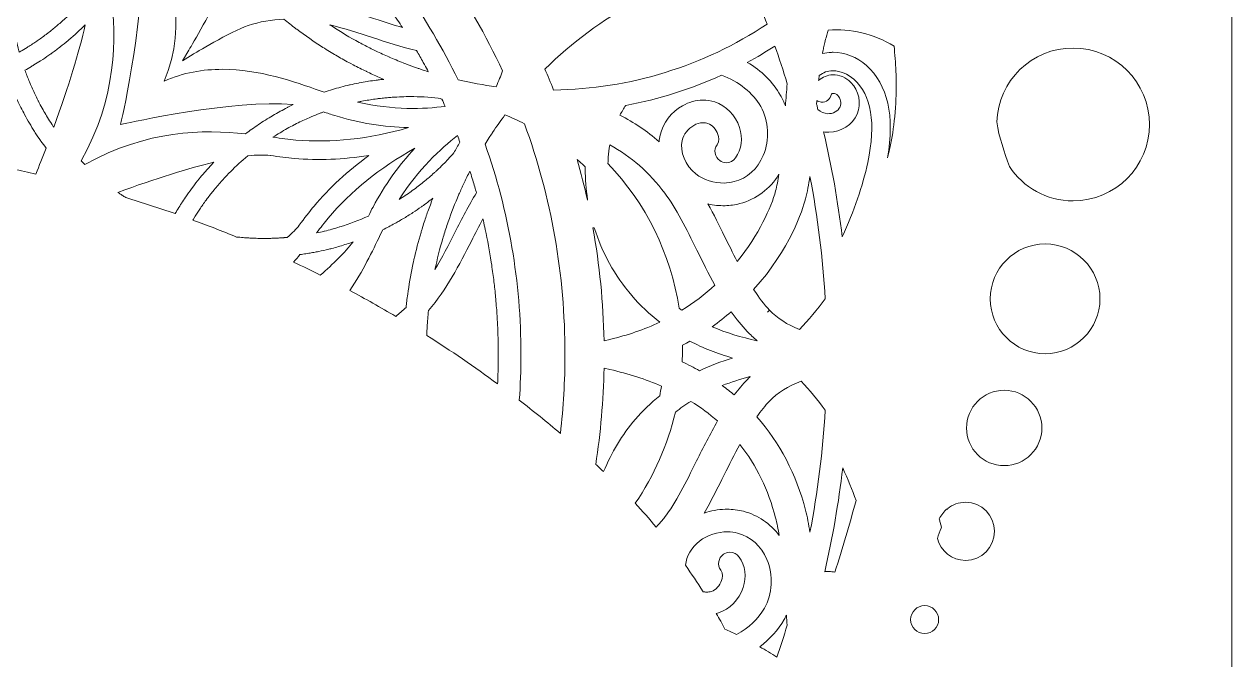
# Model space of a CAD drawing. Header units: millimetres. Extents: x 31 to 886, y -1164 to 562.
# Drawn here: x 688.3 to 886.3, y -953.5 to -849.3 of the extents above; entities that cross this region are included whole.
import ezdxf

# ---------------------------------------------------------------- set-up
doc = ezdxf.new("R2010")
doc.units = ezdxf.units.MM
doc.header["$MEASUREMENT"] = 0
doc.layers.add('Layer 1', color=7, linetype='Continuous')

msp = doc.modelspace()

# ---------------------------------------------------------------- linework, layer by layer
at = {"layer": 'Layer 1', "lineweight": 0}
msp.add_lwpolyline([(501, -602.86), (501, -1164.08), (659.69, -1164.08), (886.3, -1164.08), (886.3, -1010.46), (886.3, -602.86), (501, -602.86)], dxfattribs=at)
for points, knots in [([(759.47, -858.41), (754.46, -848.1), (747.76, -838.71), (739.56, -830.51), (734.4, -825.35), (728.74, -820.77), (722.69, -816.83), (724.77, -815.28), (726.86, -813.82), (728.93, -812.43), (734.56, -816.29), (739.86, -820.68), (744.73, -825.56), (753.91, -834.74), (761.32, -845.3), (766.75, -856.95), (766.45, -857.79), (766.1, -858.64), (765.71, -859.54), (763.65, -859.27), (761.56, -858.89), (759.47, -858.41)], [0, 0, 0, 0, 1, 1, 1, 2, 2, 2, 3, 3, 3, 4, 4, 4, 5, 5, 5, 6, 6, 6, 7, 7, 7, 7]), ([(746.37, -848.6), (742.11, -847.22), (737.71, -845.79), (733.12, -845.51), (732.81, -845.25), (732.49, -844.98), (732.18, -844.72), (732.05, -844.61), (731.93, -844.5), (731.8, -844.39), (731.5, -844.14), (731.21, -843.88), (730.91, -843.62), (730.69, -843.42), (730.47, -843.22), (730.25, -843.01), (730.25, -843.01), (730.14, -842.91), (730.14, -842.91), (729.96, -842.74), (729.78, -842.58), (729.6, -842.41), (729.06, -841.9), (728.65, -841.5), (728.25, -841.1), (727.87, -840.72), (727.46, -840.3), (726.97, -839.79), (726.84, -839.65), (726.71, -839.51), (726.58, -839.37), (726.58, -839.37), (726.46, -839.24), (726.46, -839.24), (726.23, -838.98), (726, -838.73), (725.77, -838.47), (725.56, -838.23), (725.34, -837.99), (725.13, -837.75), (724.98, -837.58), (724.83, -837.4), (724.68, -837.23), (724.68, -837.23), (724.57, -837.09), (724.57, -837.09), (724.39, -836.88), (724.21, -836.67), (724.04, -836.46), (723.76, -831.86), (722.33, -827.44), (720.94, -823.17), (720.55, -821.97), (720.15, -820.72), (719.77, -819.45), (720.21, -819.73), (720.65, -820.01), (721.08, -820.3), (721.08, -820.3), (721.12, -820.33), (721.12, -820.33), (722.68, -821.35), (724.25, -822.45), (725.8, -823.6), (725.8, -823.6), (725.85, -823.63), (725.85, -823.63), (727.34, -824.74), (728.83, -825.92), (730.28, -827.12), (730.28, -827.12), (730.39, -827.22), (730.39, -827.22), (731.81, -828.41), (733.21, -829.65), (734.57, -830.92), (734.57, -830.92), (734.71, -831.05), (734.71, -831.05), (736.04, -832.31), (737.37, -833.63), (738.65, -834.97), (738.65, -834.97), (738.79, -835.12), (738.79, -835.12), (740.06, -836.47), (741.31, -837.86), (742.49, -839.25), (742.49, -839.25), (742.63, -839.42), (742.63, -839.42), (743.83, -840.84), (744.99, -842.3), (746.09, -843.76), (746.09, -843.76), (746.22, -843.93), (746.22, -843.93), (747.33, -845.42), (748.42, -846.95), (749.44, -848.48), (749.44, -848.48), (749.54, -848.63), (749.54, -848.63), (749.81, -849.03), (750.07, -849.44), (750.34, -849.85), (748.99, -849.45), (747.66, -849.02), (746.37, -848.6)], [0, 0, 0, 0, 1, 1, 1, 2, 2, 2, 3, 3, 3, 4, 4, 4, 5, 5, 5, 6, 6, 6, 7, 7, 7, 8, 8, 8, 9, 9, 9, 10, 10, 10, 11, 11, 11, 12, 12, 12, 13, 13, 13, 14, 14, 14, 15, 15, 15, 16, 16, 16, 17, 17, 17, 18, 18, 18, 19, 19, 19, 20, 20, 20, 21, 21, 21, 22, 22, 22, 23, 23, 23, 24, 24, 24, 25, 25, 25, 26, 26, 26, 27, 27, 27, 28, 28, 28, 29, 29, 29, 30, 30, 30, 31, 31, 31, 32, 32, 32, 33, 33, 33, 34, 34, 34, 35, 35, 35, 36, 36, 36, 36]), ([(709.67, -833.02), (709.52, -832.59), (709.38, -832.18), (709.24, -831.78), (709.67, -830.47), (710.05, -829.12), (710.36, -827.77), (710.44, -827.39), (710.52, -827.01), (710.6, -826.63), (711.26, -826.07), (711.87, -825.56), (712.4, -825.11), (712.45, -825.21), (712.49, -825.31), (712.54, -825.41), (712.54, -825.41), (712.58, -825.49), (712.58, -825.49), (712.9, -826.14), (713.25, -826.82), (713.64, -827.56), (713.64, -827.56), (713.83, -827.91), (713.83, -827.91), (714.24, -828.67), (714.63, -829.37), (715.05, -830.08), (715.46, -830.77), (715.89, -831.47), (716.37, -832.22), (716.37, -832.22), (716.47, -832.38), (716.47, -832.38), (717.87, -834.55), (719.41, -836.67), (721.05, -838.67), (720.99, -840.74), (720.64, -842.67), (719.99, -844.57), (718.97, -847.52), (715.36, -853.47), (715.32, -853.53), (715.32, -853.53), (714.26, -855.29), (714.26, -855.29), (714.26, -855.29), (716.01, -854.22), (716.01, -854.22), (716.07, -854.18), (722.07, -850.54), (725.06, -849.53), (726.94, -848.89), (728.86, -848.55), (730.91, -848.49), (731.54, -849.01), (732.2, -849.52), (732.87, -850.03), (732.87, -850.03), (733.01, -850.13), (733.01, -850.13), (734.4, -851.17), (735.84, -852.16), (737.29, -853.09), (737.29, -853.09), (737.53, -853.24), (737.53, -853.24), (738.31, -853.73), (739.01, -854.15), (739.69, -854.55), (740.36, -854.94), (741.07, -855.33), (741.85, -855.75), (741.85, -855.75), (742.25, -855.95), (742.25, -855.95), (743.02, -856.36), (743.71, -856.71), (744.37, -857.02), (744.37, -857.02), (744.42, -857.05), (744.42, -857.05), (745.07, -857.36), (745.78, -857.68), (746.58, -858.03), (746.58, -858.03), (747.09, -858.25), (747.09, -858.25), (747.16, -858.28), (747.23, -858.31), (747.29, -858.34), (746.97, -858.37), (746.65, -858.4), (746.34, -858.44), (746.27, -858.45), (746.2, -858.46), (746.13, -858.47), (746.13, -858.47), (746.02, -858.48), (746.02, -858.48), (745.61, -858.53), (745.2, -858.59), (744.79, -858.65), (744.79, -858.65), (744.56, -858.69), (744.56, -858.69), (744.12, -858.76), (743.69, -858.83), (743.26, -858.92), (743.26, -858.92), (743.11, -858.95), (743.11, -858.95), (742.65, -859.04), (742.2, -859.13), (741.74, -859.23), (741.74, -859.23), (741.67, -859.25), (741.67, -859.25), (741.2, -859.36), (740.72, -859.48), (740.23, -859.61), (739.31, -859.85), (738.4, -860.13), (737.49, -860.43), (737.49, -860.43), (736.86, -860.21), (736.86, -860.21), (732.55, -858.69), (726.86, -856.69), (720.8, -856.69), (717.67, -856.69), (714.44, -857.22), (711.25, -858.63), (715.38, -849.26), (711.97, -839.54), (709.67, -833.02)], [0, 0, 0, 0, 1, 1, 1, 2, 2, 2, 3, 3, 3, 4, 4, 4, 5, 5, 5, 6, 6, 6, 7, 7, 7, 8, 8, 8, 9, 9, 9, 10, 10, 10, 11, 11, 11, 12, 12, 12, 13, 13, 13, 14, 14, 14, 15, 15, 15, 16, 16, 16, 17, 17, 17, 18, 18, 18, 19, 19, 19, 20, 20, 20, 21, 21, 21, 22, 22, 22, 23, 23, 23, 24, 24, 24, 25, 25, 25, 26, 26, 26, 27, 27, 27, 28, 28, 28, 29, 29, 29, 30, 30, 30, 31, 31, 31, 32, 32, 32, 33, 33, 33, 34, 34, 34, 35, 35, 35, 36, 36, 36, 37, 37, 37, 38, 38, 38, 39, 39, 39, 40, 40, 40, 41, 41, 41, 42, 42, 42, 43, 43, 43, 44, 44, 44, 45, 45, 45, 45]), ([(686.09, -841.17), (686.1, -840.91), (686.11, -840.66), (686.13, -840.4), (686.14, -840.25), (686.15, -840.11), (686.16, -839.96), (686.16, -839.96), (686.18, -839.76), (686.18, -839.76), (686.23, -839.07), (686.29, -838.43), (686.36, -837.82), (686.84, -837.31), (687.3, -836.9), (687.72, -836.57), (688.85, -835.72), (689.92, -834.9), (690.85, -834.13), (690.86, -834.12), (690.87, -834.11), (690.88, -834.1), (693.36, -837.35), (693.69, -837.56), (693.94, -837.71), (694.9, -838.31), (696.1, -838.32), (697.07, -837.74), (697.24, -837.64), (697.8, -837.21), (698.61, -836.56), (698.63, -836.83), (698.65, -837.1), (698.67, -837.37), (698.78, -838.57), (698.96, -839.89), (699.15, -841.31), (699.25, -842.02), (699.26, -842.9), (699.19, -843.93), (698.85, -844.35), (698.49, -844.78), (698.08, -845.24), (698.08, -845.24), (697.91, -845.44), (697.91, -845.44), (697.08, -846.36), (696.2, -847.26), (695.29, -848.12), (695.29, -848.12), (695.05, -848.34), (695.05, -848.34), (694.55, -848.81), (694.09, -849.22), (693.63, -849.6), (693.22, -849.95), (692.76, -850.32), (692.23, -850.73), (692.23, -850.73), (691.91, -850.97), (691.91, -850.97), (691.38, -851.37), (690.89, -851.72), (690.43, -852.05), (690.43, -852.05), (690.4, -852.07), (690.4, -852.07), (689.96, -852.37), (689.48, -852.68), (688.92, -853.03), (688.79, -853.11), (688.66, -853.19), (688.53, -853.27), (688.16, -853.5), (687.83, -853.7), (687.52, -853.88), (686.55, -850.29), (686.05, -846.6), (686.05, -842.87), (686.05, -842.29), (686.07, -841.71), (686.09, -841.17)], [0, 0, 0, 0, 1, 1, 1, 2, 2, 2, 3, 3, 3, 4, 4, 4, 5, 5, 5, 6, 6, 6, 7, 7, 7, 8, 8, 8, 9, 9, 9, 10, 10, 10, 11, 11, 11, 12, 12, 12, 13, 13, 13, 14, 14, 14, 15, 15, 15, 16, 16, 16, 17, 17, 17, 18, 18, 18, 19, 19, 19, 20, 20, 20, 21, 21, 21, 22, 22, 22, 23, 23, 23, 24, 24, 24, 25, 25, 25, 26, 26, 26, 27, 27, 27, 27]), ([(698.26, -872.3), (698.25, -872.29), (698.24, -872.28), (698.22, -872.26), (698.04, -872.08), (697.86, -871.89), (697.67, -871.7), (703.55, -861.2), (703.43, -851.66), (702.62, -844.46), (702.85, -844.16), (703.07, -843.85), (703.29, -843.54), (703.29, -843.54), (703.32, -843.5), (703.32, -843.5), (703.57, -843.14), (703.82, -842.77), (704.08, -842.38), (704.33, -842.01), (704.57, -841.63), (704.82, -841.23), (705.06, -840.85), (705.29, -840.46), (705.52, -840.05), (705.75, -839.66), (705.97, -839.26), (706.19, -838.86), (706.19, -838.86), (706.19, -838.85), (706.19, -838.85), (706.58, -838.12), (706.96, -837.38), (707.31, -836.63), (708.54, -846.09), (704.35, -864.78), (704.3, -864.98), (704.3, -864.98), (704.13, -865.75), (704.13, -865.75), (704.13, -865.75), (704.9, -865.57), (704.9, -865.57), (705.09, -865.53), (722.75, -861.57), (732.43, -862.48), (732.13, -862.62), (731.84, -862.77), (731.54, -862.92), (731.54, -862.92), (731.48, -862.95), (731.48, -862.95), (731.08, -863.15), (730.69, -863.36), (730.31, -863.57), (730.31, -863.57), (730.25, -863.6), (730.25, -863.6), (729.86, -863.82), (729.47, -864.04), (729.08, -864.27), (729.08, -864.27), (729.04, -864.29), (729.04, -864.29), (728.65, -864.52), (728.27, -864.75), (727.86, -865.01), (727.47, -865.25), (727.09, -865.5), (726.74, -865.74), (726.74, -865.74), (726.71, -865.76), (726.71, -865.76), (726, -866.24), (725.3, -866.74), (724.62, -867.26), (717.72, -866.56), (708.55, -866.54), (698.26, -872.3)], [0, 0, 0, 0, 1, 1, 1, 2, 2, 2, 3, 3, 3, 4, 4, 4, 5, 5, 5, 6, 6, 6, 7, 7, 7, 8, 8, 8, 9, 9, 9, 10, 10, 10, 11, 11, 11, 12, 12, 12, 13, 13, 13, 14, 14, 14, 15, 15, 15, 16, 16, 16, 17, 17, 17, 18, 18, 18, 19, 19, 19, 20, 20, 20, 21, 21, 21, 22, 22, 22, 23, 23, 23, 24, 24, 24, 25, 25, 25, 26, 26, 26, 26]), ([(775.11, -860.09), (774.62, -858.85), (774.15, -857.72), (773.68, -856.65), (782.62, -847.86), (793.76, -841.88), (805.95, -839.35), (807.44, -842.59), (808.84, -845.93), (810.1, -849.28), (799.73, -856.18), (787.65, -859.91), (775.11, -860.09)], [0, 0, 0, 0, 1, 1, 1, 2, 2, 2, 3, 3, 3, 4, 4, 4, 4]), ([(691.43, -863.33), (691.43, -863.33), (691.28, -863.08), (691.28, -863.08), (691.06, -862.69), (690.85, -862.29), (690.65, -861.9), (690.65, -861.9), (690.61, -861.83), (690.61, -861.83), (690.42, -861.46), (690.23, -861.07), (690.01, -860.62), (690.01, -860.62), (689.89, -860.35), (689.89, -860.35), (689.74, -860.03), (689.6, -859.71), (689.46, -859.38), (689.4, -859.25), (689.35, -859.12), (689.29, -858.99), (689.16, -858.69), (689.04, -858.39), (688.92, -858.09), (688.92, -858.09), (688.87, -857.95), (688.87, -857.95), (688.84, -857.87), (688.81, -857.79), (688.78, -857.71), (688.67, -857.42), (688.56, -857.13), (688.45, -856.84), (688.79, -856.65), (689.14, -856.45), (689.52, -856.23), (689.61, -856.17), (689.7, -856.12), (689.79, -856.07), (689.79, -856.07), (689.93, -855.98), (689.93, -855.98), (690.28, -855.77), (690.64, -855.54), (690.99, -855.32), (690.99, -855.32), (691.37, -855.07), (691.37, -855.07), (691.85, -854.76), (692.28, -854.46), (692.69, -854.17), (692.69, -854.17), (692.72, -854.14), (692.72, -854.14), (693.19, -853.81), (693.67, -853.45), (694.15, -853.08), (694.15, -853.08), (694.24, -853.01), (694.24, -853.01), (694.66, -852.68), (695.09, -852.33), (695.51, -851.98), (695.51, -851.98), (695.65, -851.86), (695.65, -851.86), (696.57, -851.08), (697.46, -850.26), (698.32, -849.41), (697.35, -853.79), (695.62, -859.41), (693.17, -866.15), (693.08, -866.01), (692.98, -865.87), (692.89, -865.73), (692.89, -865.73), (692.86, -865.68), (692.86, -865.68), (692.62, -865.31), (692.38, -864.94), (692.14, -864.56), (692.14, -864.56), (692, -864.32), (692, -864.32), (691.8, -863.99), (691.61, -863.66), (691.43, -863.33)], [0, 0, 0, 0, 1, 1, 1, 2, 2, 2, 3, 3, 3, 4, 4, 4, 5, 5, 5, 6, 6, 6, 7, 7, 7, 8, 8, 8, 9, 9, 9, 10, 10, 10, 11, 11, 11, 12, 12, 12, 13, 13, 13, 14, 14, 14, 15, 15, 15, 16, 16, 16, 17, 17, 17, 18, 18, 18, 19, 19, 19, 20, 20, 20, 21, 21, 21, 22, 22, 22, 23, 23, 23, 24, 24, 24, 25, 25, 25, 26, 26, 26, 27, 27, 27, 28, 28, 28, 29, 29, 29, 29]), ([(753.42, -856.71), (753.25, -856.65), (753.08, -856.59), (752.9, -856.53), (752.9, -856.53), (752.78, -856.48), (752.78, -856.48), (752.17, -856.27), (751.58, -856.06), (751.02, -855.84), (751.02, -855.84), (750.88, -855.79), (750.88, -855.79), (750.74, -855.74), (750.6, -855.69), (750.47, -855.63), (749.64, -855.31), (748.89, -855.01), (748.17, -854.69), (748.17, -854.69), (748.13, -854.67), (748.13, -854.67), (747.44, -854.37), (746.72, -854.04), (745.94, -853.66), (745.79, -853.59), (745.63, -853.51), (745.48, -853.44), (744.8, -853.1), (744.13, -852.76), (743.5, -852.43), (743.5, -852.43), (743.26, -852.3), (743.26, -852.3), (741.75, -851.48), (740.25, -850.59), (738.79, -849.64), (738.79, -849.64), (738.51, -849.46), (738.51, -849.46), (738.49, -849.44), (738.47, -849.43), (738.45, -849.42), (740.8, -849.99), (743.14, -850.75), (745.43, -851.49), (747.77, -852.24), (750.18, -853.03), (752.65, -853.63), (753, -854.24), (753.37, -854.89), (753.75, -855.58), (753.75, -855.58), (753.94, -855.92), (753.94, -855.92), (754.16, -856.32), (754.37, -856.71), (754.56, -857.08), (754.2, -856.96), (753.82, -856.84), (753.42, -856.71)], [0, 0, 0, 0, 1, 1, 1, 2, 2, 2, 3, 3, 3, 4, 4, 4, 5, 5, 5, 6, 6, 6, 7, 7, 7, 8, 8, 8, 9, 9, 9, 10, 10, 10, 11, 11, 11, 12, 12, 12, 13, 13, 13, 14, 14, 14, 15, 15, 15, 16, 16, 16, 17, 17, 17, 18, 18, 18, 19, 19, 19, 20, 20, 20, 20]), ([(826.38, -856.07), (824.85, -854.68), (822.87, -853.9), (820.92, -853.9), (820.84, -853.9), (820.76, -853.9), (820.69, -853.91), (820.17, -853.92), (819.67, -853.99), (819.19, -854.12), (819.22, -853.93), (819.26, -853.75), (819.3, -853.57), (819.35, -853.29), (819.41, -853.02), (819.48, -852.73), (819.51, -852.58), (819.54, -852.43), (819.58, -852.29), (819.66, -851.94), (819.75, -851.6), (819.84, -851.27), (819.84, -851.27), (819.89, -851.08), (819.89, -851.08), (819.97, -850.79), (820.05, -850.53), (820.13, -850.29), (823.72, -849.94), (827.62, -850.87), (830.92, -852.87), (831.07, -854.23), (831.17, -855.61), (831.23, -857.02), (831.23, -857.02), (831.23, -857.06), (831.23, -857.06), (831.26, -857.71), (831.27, -858.4), (831.27, -859.11), (831.27, -859.11), (831.27, -859.46), (831.27, -859.46), (831.27, -860.21), (831.25, -860.87), (831.23, -861.49), (831.07, -865.64), (830.45, -869), (829.85, -871.21), (831.06, -864.32), (829.9, -859.23), (826.38, -856.07)], [0, 0, 0, 0, 1, 1, 1, 2, 2, 2, 3, 3, 3, 4, 4, 4, 5, 5, 5, 6, 6, 6, 7, 7, 7, 8, 8, 8, 9, 9, 9, 10, 10, 10, 11, 11, 11, 12, 12, 12, 13, 13, 13, 14, 14, 14, 15, 15, 15, 16, 16, 16, 17, 17, 17, 17]), ([(813.41, -859.07), (813.29, -860.29), (813.2, -861.5), (813.11, -862.7), (812.89, -862.09), (812.62, -861.51), (812.3, -860.96), (811.06, -858.78), (809.2, -856.92), (806.87, -855.55), (808.45, -854.69), (809.97, -853.8), (811.4, -852.87), (812.09, -854.84), (812.76, -856.92), (813.41, -859.07)], [0, 0, 0, 0, 1, 1, 1, 2, 2, 2, 3, 3, 3, 4, 4, 4, 5, 5, 5, 5]), ([(860.28, -878.25), (855.92, -878.25), (852.08, -876.01), (849.83, -872.63), (849.03, -870.23), (848.12, -867.86), (847.76, -865.32), (847.98, -858.6), (853.51, -853.2), (860.28, -853.2), (867.18, -853.2), (872.8, -858.82), (872.8, -865.73), (872.8, -872.63), (867.18, -878.25), (860.28, -878.25)], [0, 0, 0, 0, 1, 1, 1, 2, 2, 2, 3, 3, 3, 4, 4, 4, 5, 5, 5, 5]), ([(822.43, -884.14), (821.73, -878.33), (820.7, -872.56), (819.37, -866.93), (819.53, -866.96), (819.68, -866.98), (819.84, -866.99), (819.97, -867), (820.11, -867), (820.24, -867), (822.25, -866.98), (824.11, -865.78), (824.86, -864.02), (825.6, -862.29), (825.19, -860.16), (823.86, -858.84), (823.03, -858.01), (821.94, -857.56), (820.85, -857.59), (820.05, -857.62), (819.19, -857.95), (818.56, -858.54), (818.59, -858.26), (818.62, -857.99), (818.65, -857.72), (818.99, -857.46), (819.34, -857.26), (819.71, -857.13), (820.06, -857.01), (820.44, -856.94), (820.84, -856.94), (820.87, -856.94), (820.9, -856.93), (820.93, -856.93), (822.13, -856.93), (823.37, -857.44), (824.35, -858.32), (827.23, -860.91), (827.99, -865.5), (826.61, -871.97), (825.79, -875.81), (824.39, -879.9), (822.43, -884.14)], [0, 0, 0, 0, 1, 1, 1, 2, 2, 2, 3, 3, 3, 4, 4, 4, 5, 5, 5, 6, 6, 6, 7, 7, 7, 8, 8, 8, 9, 9, 9, 10, 10, 10, 11, 11, 11, 12, 12, 12, 13, 13, 13, 14, 14, 14, 14]), ([(672.7, -862.03), (674.4, -861.81), (676.1, -861.49), (677.76, -861.07), (677.76, -861.07), (677.84, -861.05), (677.84, -861.05), (678.45, -860.9), (679.01, -860.74), (679.54, -860.58), (679.54, -860.58), (679.59, -860.57), (679.59, -860.57), (680.07, -860.43), (680.57, -860.27), (681.12, -860.08), (681.21, -860.05), (681.29, -860.02), (681.38, -859.99), (681.95, -859.8), (682.46, -859.61), (682.94, -859.43), (682.94, -859.43), (683.03, -859.39), (683.03, -859.39), (683.47, -859.22), (683.92, -859.03), (684.41, -858.82), (684.54, -858.77), (684.66, -858.71), (684.78, -858.66), (685.13, -858.51), (685.44, -858.37), (685.73, -858.24), (685.83, -858.52), (685.94, -858.82), (686.08, -859.16), (686.13, -859.29), (686.18, -859.42), (686.23, -859.55), (686.39, -859.93), (686.55, -860.32), (686.72, -860.7), (686.72, -860.7), (686.76, -860.81), (686.76, -860.81), (686.79, -860.87), (686.82, -860.93), (686.84, -860.99), (687.06, -861.47), (687.28, -861.95), (687.5, -862.41), (687.5, -862.41), (687.61, -862.62), (687.61, -862.62), (687.81, -863.03), (688.02, -863.44), (688.24, -863.84), (688.24, -863.84), (688.39, -864.12), (688.39, -864.12), (688.9, -865.06), (689.45, -865.99), (690.02, -866.89), (690.02, -866.89), (690.15, -867.09), (690.15, -867.09), (690.44, -867.54), (690.72, -867.94), (690.99, -868.34), (690.99, -868.34), (691.06, -868.44), (691.06, -868.44), (691.34, -868.84), (691.62, -869.22), (691.9, -869.59), (691.33, -871.09), (690.78, -872.52), (690.25, -873.85), (689, -873.57), (687.75, -873.3), (686.5, -873.05), (680.36, -871.81), (674.42, -871.35), (668.71, -871.31), (669.66, -868.99), (671.06, -865.69), (672.7, -862.03)], [0, 0, 0, 0, 1, 1, 1, 2, 2, 2, 3, 3, 3, 4, 4, 4, 5, 5, 5, 6, 6, 6, 7, 7, 7, 8, 8, 8, 9, 9, 9, 10, 10, 10, 11, 11, 11, 12, 12, 12, 13, 13, 13, 14, 14, 14, 15, 15, 15, 16, 16, 16, 17, 17, 17, 18, 18, 18, 19, 19, 19, 20, 20, 20, 21, 21, 21, 22, 22, 22, 23, 23, 23, 24, 24, 24, 25, 25, 25, 26, 26, 26, 27, 27, 27, 28, 28, 28, 29, 29, 29, 29]), ([(809.07, -862.79), (810.42, -865.15), (810.57, -868.22), (809.49, -870.8), (808.56, -873.01), (806.85, -874.54), (804.69, -875.1), (804.17, -875.24), (803.62, -875.32), (803.07, -875.33), (801.42, -875.36), (799.72, -874.82), (798.45, -873.83), (796.69, -872.46), (795.76, -870.2), (796.19, -868.33), (796.42, -867.36), (797.15, -866.42), (798.09, -865.88), (798.57, -865.61), (799.08, -865.46), (799.57, -865.45), (799.59, -865.45), (799.61, -865.45), (799.63, -865.45), (799.89, -865.45), (800.15, -865.49), (800.4, -865.57), (801.1, -865.8), (801.79, -866.54), (802.06, -867.37), (802.19, -867.75), (802.33, -868.47), (801.91, -869.06), (801.62, -869.46), (801.51, -869.95), (801.59, -870.44), (801.68, -870.93), (801.94, -871.36), (802.35, -871.65), (802.35, -871.65), (802.35, -871.65), (802.35, -871.65), (802.65, -871.86), (803.01, -871.98), (803.38, -871.99), (804, -872.01), (804.58, -871.71), (804.94, -871.21), (805.94, -869.8), (806.17, -867.98), (805.59, -866.2), (804.94, -864.23), (803.39, -862.63), (801.55, -862.04), (800.9, -861.83), (800.24, -861.72), (799.56, -861.73), (798.44, -861.75), (797.3, -862.06), (796.26, -862.65), (794.41, -863.7), (793.03, -865.51), (792.57, -867.5), (792.5, -867.84), (792.44, -868.19), (792.41, -868.55), (790.44, -866.83), (788.28, -865.38), (785.98, -864.22), (786.28, -863.65), (786.6, -863.11), (786.94, -862.61), (792.36, -861.59), (797.65, -859.92), (802.65, -857.65), (805.46, -858.67), (807.79, -860.53), (809.07, -862.79)], [0, 0, 0, 0, 1, 1, 1, 2, 2, 2, 3, 3, 3, 4, 4, 4, 5, 5, 5, 6, 6, 6, 7, 7, 7, 8, 8, 8, 9, 9, 9, 10, 10, 10, 11, 11, 11, 12, 12, 12, 13, 13, 13, 14, 14, 14, 15, 15, 15, 16, 16, 16, 17, 17, 17, 18, 18, 18, 19, 19, 19, 20, 20, 20, 21, 21, 21, 22, 22, 22, 23, 23, 23, 24, 24, 24, 25, 25, 25, 26, 26, 26, 26]), ([(756.2, -861.41), (756.2, -861.41), (756.49, -861.49), (756.49, -861.49), (756.59, -861.52), (756.69, -861.55), (756.8, -861.58), (756.97, -861.95), (757.15, -862.34), (757.33, -862.76), (753.84, -863.22), (748.8, -863.4), (742.99, -862.07), (743.17, -862.03), (743.35, -861.99), (743.53, -861.96), (743.53, -861.96), (743.68, -861.93), (743.68, -861.93), (744.06, -861.86), (744.44, -861.79), (744.82, -861.72), (744.82, -861.72), (745.07, -861.68), (745.07, -861.68), (745.42, -861.63), (745.78, -861.58), (746.13, -861.53), (746.21, -861.52), (746.29, -861.51), (746.38, -861.5), (746.38, -861.5), (746.51, -861.48), (746.51, -861.48), (746.83, -861.44), (747.14, -861.4), (747.46, -861.37), (747.58, -861.36), (747.7, -861.35), (747.82, -861.34), (747.82, -861.34), (748.07, -861.32), (748.07, -861.32), (748.32, -861.3), (748.57, -861.27), (748.82, -861.26), (749.02, -861.24), (749.21, -861.23), (749.4, -861.23), (749.4, -861.23), (749.83, -861.2), (749.83, -861.2), (749.96, -861.2), (750.09, -861.19), (750.21, -861.19), (750.71, -861.17), (751.17, -861.16), (751.63, -861.16), (753.13, -861.16), (754.67, -861.25), (756.2, -861.41)], [0, 0, 0, 0, 1, 1, 1, 2, 2, 2, 3, 3, 3, 4, 4, 4, 5, 5, 5, 6, 6, 6, 7, 7, 7, 8, 8, 8, 9, 9, 9, 10, 10, 10, 11, 11, 11, 12, 12, 12, 13, 13, 13, 14, 14, 14, 15, 15, 15, 16, 16, 16, 17, 17, 17, 18, 18, 18, 19, 19, 19, 20, 20, 20, 20]), ([(818.22, -862.39), (818.24, -862.18), (818.25, -861.99), (818.27, -861.79), (818.47, -861.94), (818.72, -862.04), (819, -862.07), (819.81, -862.15), (820.55, -861.56), (820.65, -860.74), (820.7, -860.7), (820.83, -860.63), (820.95, -860.63), (821.2, -860.61), (821.49, -860.76), (821.72, -860.99), (822.17, -861.44), (822.33, -862.23), (822.07, -862.83), (821.77, -863.52), (820.88, -864.02), (820.04, -863.96), (819.5, -863.92), (818.92, -863.67), (818.44, -863.25), (818.41, -863.15), (818.39, -863.05), (818.36, -862.94), (818.32, -862.76), (818.27, -862.57), (818.22, -862.39)], [0, 0, 0, 0, 1, 1, 1, 2, 2, 2, 3, 3, 3, 4, 4, 4, 5, 5, 5, 6, 6, 6, 7, 7, 7, 8, 8, 8, 9, 9, 9, 10, 10, 10, 10]), ([(732.71, -865.73), (733.07, -865.54), (733.43, -865.36), (733.8, -865.19), (733.8, -865.19), (734.03, -865.08), (734.03, -865.08), (734.36, -864.93), (734.69, -864.77), (735.02, -864.62), (735.1, -864.59), (735.17, -864.56), (735.25, -864.53), (735.25, -864.53), (735.46, -864.44), (735.46, -864.44), (735.73, -864.32), (736.01, -864.21), (736.28, -864.1), (736.37, -864.06), (736.47, -864.03), (736.56, -863.99), (736.56, -863.99), (736.95, -863.84), (736.95, -863.84), (737.1, -863.78), (737.25, -863.73), (737.4, -863.67), (737.98, -863.87), (738.64, -864.09), (739.25, -864.28), (743.23, -865.5), (747.28, -866.16), (751.33, -866.25), (744.85, -868.1), (738.65, -868.78), (732.87, -868.28), (731.74, -868.18), (730.46, -868), (729.1, -867.82), (729.86, -867.32), (730.65, -866.85), (731.45, -866.4), (731.83, -866.19), (732.21, -865.98), (732.6, -865.78), (732.6, -865.78), (732.71, -865.73), (732.71, -865.73)], [0, 0, 0, 0, 1, 1, 1, 2, 2, 2, 3, 3, 3, 4, 4, 4, 5, 5, 5, 6, 6, 6, 7, 7, 7, 8, 8, 8, 9, 9, 9, 10, 10, 10, 11, 11, 11, 12, 12, 12, 13, 13, 13, 14, 14, 14, 15, 15, 15, 16, 16, 16, 16]), ([(763.88, -868.95), (764.1, -868.59), (764.33, -868.24), (764.55, -867.89), (764.73, -867.63), (764.9, -867.36), (765.08, -867.09), (765.08, -867.09), (765.12, -867.02), (765.12, -867.02), (765.76, -866.06), (766.44, -865.1), (767.14, -864.16), (768.23, -864.6), (769.3, -865.09), (770.34, -865.62), (774.75, -877.69), (776.98, -890.4), (776.98, -903.41), (776.98, -907.76), (776.72, -912.08), (776.22, -916.35), (774.02, -914.49), (771.77, -912.68), (769.49, -910.92), (769.67, -908.43), (769.76, -905.93), (769.76, -903.42), (769.76, -891.57), (767.78, -879.97), (763.88, -868.95)], [0, 0, 0, 0, 1, 1, 1, 2, 2, 2, 3, 3, 3, 4, 4, 4, 5, 5, 5, 6, 6, 6, 7, 7, 7, 8, 8, 8, 9, 9, 9, 10, 10, 10, 10]), ([(759.35, -867.56), (759.49, -867.91), (759.62, -868.26), (759.75, -868.62), (759.42, -869.19), (759.09, -869.78), (758.76, -870.39), (758.11, -871.12), (757.56, -871.72), (757.01, -872.26), (756.68, -872.6), (756.32, -872.94), (755.96, -873.28), (755.83, -873.4), (755.71, -873.51), (755.58, -873.62), (755.58, -873.62), (755.28, -873.89), (755.28, -873.89), (755.15, -874.01), (755.02, -874.13), (754.89, -874.24), (754.65, -874.45), (754.4, -874.66), (754.15, -874.87), (754.15, -874.87), (754.02, -874.97), (754.02, -874.97), (753.95, -875.03), (753.88, -875.09), (753.8, -875.15), (753.51, -875.39), (753.21, -875.62), (752.91, -875.85), (752.91, -875.85), (752.7, -876.02), (752.7, -876.02), (752.37, -876.27), (752.04, -876.51), (751.69, -876.75), (751.69, -876.75), (751.59, -876.83), (751.59, -876.83), (751.23, -877.09), (750.86, -877.33), (750.5, -877.57), (750.5, -877.57), (750.45, -877.61), (750.45, -877.61), (750.24, -877.74), (750.03, -877.88), (749.81, -878.02), (752.95, -873.07), (756.59, -869.67), (759.35, -867.56)], [0, 0, 0, 0, 1, 1, 1, 2, 2, 2, 3, 3, 3, 4, 4, 4, 5, 5, 5, 6, 6, 6, 7, 7, 7, 8, 8, 8, 9, 9, 9, 10, 10, 10, 11, 11, 11, 12, 12, 12, 13, 13, 13, 14, 14, 14, 15, 15, 15, 16, 16, 16, 17, 17, 17, 18, 18, 18, 18]), ([(793.34, -876.99), (795.23, -879.51), (796.87, -882.82), (798.6, -886.32), (799.54, -888.22), (800.51, -890.17), (801.56, -892.06), (799.89, -893.59), (798.07, -894.97), (796.15, -896.16), (796, -896.06), (795.85, -895.96), (795.7, -895.85), (794.31, -886.92), (790.28, -878.71), (784.03, -872.1), (784.04, -871.72), (784.05, -871.39), (784.08, -871.07), (784.12, -870.42), (784.21, -869.76), (784.33, -869.09), (787.77, -870.95), (790.8, -873.6), (793.34, -876.99)], [0, 0, 0, 0, 1, 1, 1, 2, 2, 2, 3, 3, 3, 4, 4, 4, 5, 5, 5, 6, 6, 6, 7, 7, 7, 8, 8, 8, 8]), ([(716.13, -881.14), (716.44, -880.63), (716.73, -880.17), (717.01, -879.75), (717.01, -879.75), (717.1, -879.62), (717.1, -879.62), (717.42, -879.13), (717.77, -878.64), (718.16, -878.11), (718.16, -878.11), (718.34, -877.88), (718.34, -877.88), (718.72, -877.37), (719.07, -876.92), (719.41, -876.5), (719.41, -876.5), (719.48, -876.42), (719.48, -876.42), (719.9, -875.91), (720.32, -875.41), (720.77, -874.91), (721.21, -874.43), (721.66, -873.95), (722.12, -873.49), (722.12, -873.49), (722.13, -873.48), (722.13, -873.48), (723.03, -872.57), (723.98, -871.7), (724.96, -870.88), (726.45, -870.71), (727.7, -870.69), (728.66, -870.82), (728.66, -870.82), (728.69, -870.82), (728.69, -870.82), (730.09, -871.02), (731.41, -871.2), (732.6, -871.3), (736.5, -871.64), (740.6, -871.48), (744.82, -870.82), (741.37, -873.34), (738.36, -876.12), (735.84, -879.12), (735.07, -880.04), (734.27, -881.1), (733.42, -882.22), (733.42, -882.22), (733.4, -882.25), (733.4, -882.25), (732.94, -882.85), (732.29, -883.52), (731.45, -884.23), (731.29, -884.25), (731.13, -884.26), (730.96, -884.27), (730.96, -884.27), (730.87, -884.28), (730.87, -884.28), (730.71, -884.29), (730.54, -884.3), (730.38, -884.32), (730.14, -884.33), (729.9, -884.35), (729.65, -884.36), (729.5, -884.36), (729.35, -884.37), (729.2, -884.38), (729.2, -884.38), (729.06, -884.38), (729.06, -884.38), (728.85, -884.39), (728.64, -884.4), (728.43, -884.4), (728.23, -884.4), (728.04, -884.4), (727.84, -884.4), (727.84, -884.4), (727.75, -884.4), (727.75, -884.4), (727.4, -884.4), (727.05, -884.4), (726.7, -884.39), (726.7, -884.39), (726.6, -884.39), (726.6, -884.39), (726.43, -884.39), (726.27, -884.38), (726.1, -884.38), (725.89, -884.37), (725.67, -884.36), (725.46, -884.35), (725.25, -884.34), (725.03, -884.32), (724.82, -884.31), (724.82, -884.31), (724.69, -884.3), (724.69, -884.3), (724.54, -884.29), (724.38, -884.28), (724.22, -884.27), (723.86, -884.24), (723.5, -884.2), (723.14, -884.17), (720.77, -883.19), (718.38, -882.27), (715.98, -881.39), (716.03, -881.3), (716.08, -881.22), (716.13, -881.14)], [0, 0, 0, 0, 1, 1, 1, 2, 2, 2, 3, 3, 3, 4, 4, 4, 5, 5, 5, 6, 6, 6, 7, 7, 7, 8, 8, 8, 9, 9, 9, 10, 10, 10, 11, 11, 11, 12, 12, 12, 13, 13, 13, 14, 14, 14, 15, 15, 15, 16, 16, 16, 17, 17, 17, 18, 18, 18, 19, 19, 19, 20, 20, 20, 21, 21, 21, 22, 22, 22, 23, 23, 23, 24, 24, 24, 25, 25, 25, 26, 26, 26, 27, 27, 27, 28, 28, 28, 29, 29, 29, 30, 30, 30, 31, 31, 31, 32, 32, 32, 33, 33, 33, 34, 34, 34, 35, 35, 35, 36, 36, 36, 37, 37, 37, 37]), ([(752.39, -869.6), (749.7, -872.46), (747.39, -875.7), (745.51, -879.26), (745.29, -879.67), (745.05, -880.13), (744.75, -880.74), (743.24, -881.42), (741.66, -882.02), (740.07, -882.52), (740.07, -882.52), (740.02, -882.53), (740.02, -882.53), (739.62, -882.65), (739.22, -882.77), (738.83, -882.88), (738.83, -882.88), (738.76, -882.9), (738.76, -882.9), (738.36, -883.01), (737.95, -883.11), (737.56, -883.21), (737.56, -883.21), (737.5, -883.23), (737.5, -883.23), (737.09, -883.32), (736.69, -883.42), (736.25, -883.51), (736.93, -882.62), (737.57, -881.79), (738.17, -881.07), (741.84, -876.7), (746.62, -872.84), (752.39, -869.6)], [0, 0, 0, 0, 1, 1, 1, 2, 2, 2, 3, 3, 3, 4, 4, 4, 5, 5, 5, 6, 6, 6, 7, 7, 7, 8, 8, 8, 9, 9, 9, 10, 10, 10, 11, 11, 11, 11]), ([(719.42, -871.92), (719.42, -871.92), (719.25, -872.09), (719.25, -872.09), (718.95, -872.42), (718.64, -872.74), (718.35, -873.08), (718.26, -873.17), (718.18, -873.27), (718.09, -873.36), (717.79, -873.71), (717.49, -874.07), (717.19, -874.43), (717.19, -874.43), (717.02, -874.63), (717.02, -874.63), (716.66, -875.08), (716.3, -875.53), (715.96, -875.98), (715.67, -876.37), (715.36, -876.8), (715.03, -877.27), (714.96, -877.37), (714.89, -877.47), (714.82, -877.58), (714.82, -877.58), (714.77, -877.66), (714.77, -877.66), (714.55, -877.98), (714.33, -878.3), (714.12, -878.63), (714.02, -878.78), (713.92, -878.94), (713.83, -879.09), (713.62, -879.42), (713.42, -879.75), (713.23, -880.08), (713.23, -880.08), (713.15, -880.21), (713.15, -880.21), (713.12, -880.25), (713.1, -880.3), (713.07, -880.34), (710.39, -879.41), (707.69, -878.53), (704.97, -877.71), (704.77, -877.58), (704.58, -877.45), (704.38, -877.32), (704.38, -877.32), (704.35, -877.3), (704.35, -877.3), (704.21, -877.2), (704.06, -877.11), (703.92, -877.01), (703.84, -876.95), (703.77, -876.9), (703.69, -876.85), (709.9, -874.59), (715.18, -872.93), (719.42, -871.92)], [0, 0, 0, 0, 1, 1, 1, 2, 2, 2, 3, 3, 3, 4, 4, 4, 5, 5, 5, 6, 6, 6, 7, 7, 7, 8, 8, 8, 9, 9, 9, 10, 10, 10, 11, 11, 11, 12, 12, 12, 13, 13, 13, 14, 14, 14, 15, 15, 15, 16, 16, 16, 17, 17, 17, 18, 18, 18, 19, 19, 19, 20, 20, 20, 20]), ([(780.69, -878.01), (780.68, -878.04), (780.67, -878.08), (780.66, -878.12), (780.16, -875.88), (779.61, -873.66), (778.98, -871.46), (779.43, -871.85), (779.87, -872.25), (780.3, -872.66), (780.3, -872.78), (780.29, -872.89), (780.29, -873.01), (780.29, -874.69), (780.43, -876.36), (780.69, -878.01)], [0, 0, 0, 0, 1, 1, 1, 2, 2, 2, 3, 3, 3, 4, 4, 4, 5, 5, 5, 5]), ([(756.96, -884.39), (756.96, -884.39), (757.02, -884.2), (757.02, -884.2), (757.24, -883.47), (757.48, -882.73), (757.72, -882.01), (757.72, -882.01), (757.82, -881.71), (757.82, -881.71), (758.35, -880.19), (758.95, -878.66), (759.6, -877.17), (759.65, -877.03), (759.71, -876.9), (759.77, -876.76), (759.77, -876.76), (759.83, -876.64), (759.83, -876.64), (760.07, -876.09), (760.33, -875.54), (760.6, -874.98), (760.6, -874.98), (760.69, -874.79), (760.69, -874.79), (760.75, -874.66), (760.81, -874.52), (760.88, -874.39), (761.06, -874.02), (761.23, -873.68), (761.39, -873.36), (761.51, -873.74), (761.64, -874.14), (761.76, -874.56), (761.76, -874.56), (761.85, -874.86), (761.85, -874.86), (762.08, -875.62), (762.28, -876.3), (762.46, -876.95), (761.22, -878.99), (760.13, -881.1), (758.93, -883.45), (757.89, -885.48), (756.83, -887.56), (755.66, -889.52), (756.02, -887.79), (756.46, -886.08), (756.96, -884.39)], [0, 0, 0, 0, 1, 1, 1, 2, 2, 2, 3, 3, 3, 4, 4, 4, 5, 5, 5, 6, 6, 6, 7, 7, 7, 8, 8, 8, 9, 9, 9, 10, 10, 10, 11, 11, 11, 12, 12, 12, 13, 13, 13, 14, 14, 14, 15, 15, 15, 16, 16, 16, 16]), ([(811.5, -876.62), (810.82, -879.27), (808.77, -883.81), (805.22, -888.17), (804.49, -886.78), (803.78, -885.35), (803.15, -884.07), (802.27, -882.3), (801.37, -880.48), (800.42, -878.75), (801.34, -878.96), (802.28, -879.06), (803.22, -879.04), (804.05, -879.02), (804.86, -878.9), (805.63, -878.7), (808.35, -877.98), (810.58, -876.31), (812.06, -873.9), (811.89, -874.9), (811.71, -875.8), (811.5, -876.62)], [0, 0, 0, 0, 1, 1, 1, 2, 2, 2, 3, 3, 3, 4, 4, 4, 5, 5, 5, 6, 6, 6, 7, 7, 7, 7]), ([(819.63, -894.31), (818.32, -896.07), (816.9, -897.75), (815.42, -899.33), (813.41, -898.53), (811.76, -897.46), (810.52, -896.15), (810.52, -896.15), (810.16, -896.5), (810.16, -896.5), (810.16, -896.5), (810.52, -896.15), (810.52, -896.15), (809.65, -895.23), (808.79, -894.13), (807.91, -892.79), (813.96, -886.07), (815.94, -879.7), (816.41, -877.89), (816.69, -876.78), (816.93, -875.59), (817.14, -874.25), (818.4, -880.85), (819.24, -887.58), (819.63, -894.31)], [0, 0, 0, 0, 1, 1, 1, 2, 2, 2, 3, 3, 3, 4, 4, 4, 5, 5, 5, 6, 6, 6, 7, 7, 7, 8, 8, 8, 8]), ([(746.7, -883.83), (746.7, -883.83), (747.11, -882.98), (747.11, -882.98), (747.74, -882.67), (748.39, -882.33), (749.1, -881.94), (749.34, -881.81), (749.57, -881.68), (749.8, -881.55), (750.07, -881.4), (750.33, -881.24), (750.59, -881.09), (750.88, -880.91), (751.17, -880.73), (751.45, -880.55), (751.45, -880.55), (751.65, -880.43), (751.65, -880.43), (751.79, -880.34), (751.93, -880.26), (752.06, -880.17), (752.51, -879.87), (752.96, -879.56), (753.45, -879.21), (753.6, -879.11), (753.73, -879.01), (753.87, -878.91), (753.87, -878.91), (753.95, -878.85), (753.95, -878.85), (754.3, -878.59), (754.65, -878.34), (754.99, -878.07), (754.99, -878.07), (755.07, -878), (755.07, -878), (755.15, -877.94), (755.23, -877.88), (755.31, -877.82), (755.28, -877.89), (755.25, -877.98), (755.22, -878.06), (755.15, -878.23), (755.08, -878.4), (755.02, -878.58), (754.71, -879.39), (754.46, -880.07), (754.24, -880.71), (754.24, -880.71), (754.23, -880.75), (754.23, -880.75), (754.01, -881.39), (753.79, -882.07), (753.54, -882.89), (753.48, -883.06), (753.43, -883.24), (753.38, -883.41), (752.94, -884.88), (752.55, -886.39), (752.21, -887.88), (752.18, -888.05), (752.14, -888.22), (752.1, -888.39), (751.77, -889.91), (751.49, -891.46), (751.27, -893.01), (751.27, -893.01), (751.19, -893.52), (751.19, -893.52), (751.08, -894.34), (750.99, -895.04), (750.92, -895.71), (750.37, -896.24), (749.81, -896.72), (749.23, -897.17), (746.75, -895.71), (744.24, -894.29), (741.7, -892.93), (743.84, -889.79), (745.41, -886.52), (746.7, -883.83)], [0, 0, 0, 0, 1, 1, 1, 2, 2, 2, 3, 3, 3, 4, 4, 4, 5, 5, 5, 6, 6, 6, 7, 7, 7, 8, 8, 8, 9, 9, 9, 10, 10, 10, 11, 11, 11, 12, 12, 12, 13, 13, 13, 14, 14, 14, 15, 15, 15, 16, 16, 16, 17, 17, 17, 18, 18, 18, 19, 19, 19, 20, 20, 20, 21, 21, 21, 22, 22, 22, 23, 23, 23, 24, 24, 24, 25, 25, 25, 26, 26, 26, 27, 27, 27, 27]), ([(754.32, -900.16), (754.32, -900.16), (754.33, -899.94), (754.33, -899.94), (754.34, -899.73), (754.35, -899.51), (754.37, -899.29), (754.39, -898.83), (754.42, -898.37), (754.46, -897.88), (754.46, -897.88), (754.48, -897.61), (754.48, -897.61), (754.52, -897.14), (754.56, -896.67), (754.61, -896.2), (757.58, -892.77), (759.64, -888.73), (761.63, -884.83), (762.26, -883.59), (762.89, -882.38), (763.53, -881.19), (763.63, -881.62), (763.73, -882.08), (763.83, -882.56), (763.83, -882.56), (763.92, -882.94), (763.92, -882.94), (764.28, -884.69), (764.61, -886.48), (764.89, -888.28), (764.89, -888.28), (764.96, -888.76), (764.96, -888.76), (765.1, -889.71), (765.22, -890.59), (765.33, -891.46), (765.33, -891.46), (765.33, -891.5), (765.33, -891.5), (765.43, -892.27), (765.52, -893.13), (765.61, -894.11), (765.63, -894.31), (765.64, -894.5), (765.66, -894.7), (765.75, -895.7), (765.82, -896.58), (765.87, -897.41), (765.87, -897.41), (765.87, -897.45), (765.87, -897.45), (765.91, -898.23), (765.95, -899.06), (765.99, -900.05), (765.99, -900.28), (766, -900.5), (766.01, -900.73), (766.03, -901.77), (766.05, -902.62), (766.05, -903.43), (766.05, -904.2), (766.03, -905.02), (766.01, -906.02), (766, -906.2), (766, -906.38), (765.99, -906.57), (765.99, -906.57), (765.99, -906.67), (765.99, -906.67), (765.97, -907.23), (765.95, -907.75), (765.93, -908.24), (762.15, -905.45), (758.28, -902.8), (754.32, -900.3), (754.32, -900.25), (754.32, -900.21), (754.32, -900.16)], [0, 0, 0, 0, 1, 1, 1, 2, 2, 2, 3, 3, 3, 4, 4, 4, 5, 5, 5, 6, 6, 6, 7, 7, 7, 8, 8, 8, 9, 9, 9, 10, 10, 10, 11, 11, 11, 12, 12, 12, 13, 13, 13, 14, 14, 14, 15, 15, 15, 16, 16, 16, 17, 17, 17, 18, 18, 18, 19, 19, 19, 20, 20, 20, 21, 21, 21, 22, 22, 22, 23, 23, 23, 24, 24, 24, 25, 25, 25, 26, 26, 26, 26]), ([(781.77, -882.64), (783.05, -886.7), (785.14, -890.5), (787.94, -893.78), (789.28, -895.35), (790.83, -896.81), (792.54, -898.12), (789.98, -899.33), (787.23, -900.28), (784.35, -900.94), (784.35, -900.94), (783.38, -901.16), (783.38, -901.16), (783.26, -894.93), (782.65, -888.75), (781.56, -882.67), (781.63, -882.67), (781.7, -882.66), (781.77, -882.64)], [0, 0, 0, 0, 1, 1, 1, 2, 2, 2, 3, 3, 3, 4, 4, 4, 5, 5, 5, 6, 6, 6, 6]), ([(733.51, -887.06), (733.6, -887.05), (733.69, -887.03), (733.78, -887.02), (733.78, -887.02), (734.02, -886.99), (734.02, -886.99), (734.34, -886.94), (734.65, -886.89), (734.97, -886.84), (735.25, -886.79), (735.52, -886.75), (735.8, -886.69), (736.07, -886.64), (736.34, -886.59), (736.6, -886.53), (737.15, -886.42), (737.71, -886.3), (738.27, -886.16), (738.27, -886.16), (738.41, -886.12), (738.41, -886.12), (738.52, -886.1), (738.62, -886.07), (738.73, -886.05), (739.11, -885.95), (739.49, -885.85), (739.87, -885.74), (739.87, -885.74), (740.09, -885.67), (740.09, -885.67), (740.82, -885.46), (741.54, -885.23), (742.26, -884.98), (740.88, -886.72), (738.98, -888.58), (736.87, -890.43), (735.42, -889.7), (733.97, -888.99), (732.5, -888.29), (732.85, -887.88), (733.19, -887.47), (733.51, -887.06)], [0, 0, 0, 0, 1, 1, 1, 2, 2, 2, 3, 3, 3, 4, 4, 4, 5, 5, 5, 6, 6, 6, 7, 7, 7, 8, 8, 8, 9, 9, 9, 10, 10, 10, 11, 11, 11, 12, 12, 12, 13, 13, 13, 14, 14, 14, 14]), ([(846.7, -894.3), (846.7, -889.34), (850.73, -885.31), (855.69, -885.31), (860.65, -885.31), (864.68, -889.34), (864.68, -894.3), (864.68, -899.26), (860.65, -903.29), (855.69, -903.29), (850.73, -903.29), (846.7, -899.26), (846.7, -894.3)], [0, 0, 0, 0, 1, 1, 1, 2, 2, 2, 3, 3, 3, 4, 4, 4, 4]), ([(804.24, -896.41), (805.09, -897.64), (805.95, -898.7), (806.84, -899.64), (807.35, -900.17), (807.9, -900.68), (808.5, -901.16), (805.87, -900.62), (803.4, -899.86), (801.12, -898.88), (802.2, -898.1), (803.24, -897.28), (804.24, -896.41)], [0, 0, 0, 0, 1, 1, 1, 2, 2, 2, 3, 3, 3, 4, 4, 4, 4]), ([(796.23, -901.9), (796.69, -901.66), (797.08, -901.44), (797.45, -901.23), (799.62, -902.36), (801.97, -903.29), (804.45, -904), (802.56, -904.57), (800.75, -905.28), (799.03, -906.09), (798.13, -905.57), (797.17, -905.08), (796.19, -904.61), (796.22, -903.97), (796.23, -903.34), (796.23, -902.73), (796.23, -902.45), (796.23, -902.18), (796.23, -901.9)], [0, 0, 0, 0, 1, 1, 1, 2, 2, 2, 3, 3, 3, 4, 4, 4, 5, 5, 5, 6, 6, 6, 6]), ([(783.38, -905.66), (783.38, -905.66), (784.35, -905.88), (784.35, -905.88), (787.37, -906.58), (790.2, -907.49), (792.78, -908.61), (792.71, -909.13), (792.62, -909.66), (792.53, -910.18), (791.04, -911.38), (789.7, -912.67), (788.53, -914.03), (786.35, -916.59), (784.59, -919.5), (783.31, -922.62), (782.88, -922.22), (782.45, -921.83), (782.02, -921.43), (782.82, -916.23), (783.28, -910.96), (783.38, -905.66)], [0, 0, 0, 0, 1, 1, 1, 2, 2, 2, 3, 3, 3, 4, 4, 4, 5, 5, 5, 6, 6, 6, 7, 7, 7, 7]), ([(807.35, -907.05), (807.17, -907.22), (807, -907.4), (806.83, -907.57), (806.12, -908.32), (805.43, -909.14), (804.74, -910.06), (804.12, -909.54), (803.45, -909.02), (802.76, -908.51), (804.22, -907.94), (805.75, -907.45), (807.35, -907.05)], [0, 0, 0, 0, 1, 1, 1, 2, 2, 2, 3, 3, 3, 4, 4, 4, 4]), ([(808.42, -913.64), (809.12, -912.64), (809.81, -911.8), (810.5, -911.07), (811.81, -909.7), (813.56, -908.6), (815.7, -907.79), (817.08, -909.29), (818.39, -910.88), (819.63, -912.53), (819.24, -919.25), (818.4, -925.97), (817.14, -932.56), (816.93, -931.23), (816.69, -930.04), (816.41, -928.93), (816.41, -928.93), (816.41, -928.93), (816.41, -928.93), (814.89, -923.05), (812.21, -917.9), (808.42, -913.64)], [0, 0, 0, 0, 1, 1, 1, 2, 2, 2, 3, 3, 3, 4, 4, 4, 5, 5, 5, 6, 6, 6, 7, 7, 7, 7]), ([(842.81, -915.47), (842.81, -912.06), (845.58, -909.29), (848.99, -909.29), (852.39, -909.29), (855.16, -912.06), (855.16, -915.47), (855.16, -918.87), (852.39, -921.64), (848.99, -921.64), (845.58, -921.64), (842.81, -918.87), (842.81, -915.47)], [0, 0, 0, 0, 1, 1, 1, 2, 2, 2, 3, 3, 3, 4, 4, 4, 4]), ([(795.07, -912.89), (795.88, -912.24), (796.73, -911.64), (797.6, -911.1), (799.19, -912.08), (800.66, -913.16), (801.99, -914.32), (800.76, -916.45), (799.64, -918.7), (798.55, -920.87), (796.81, -924.36), (795.16, -927.67), (793.26, -930.19), (793.21, -930.25), (792.77, -930.84), (791.93, -931.71), (790.81, -930.37), (789.67, -929.06), (788.5, -927.8), (791.58, -923.27), (793.82, -918.21), (795.07, -912.89)], [0, 0, 0, 0, 1, 1, 1, 2, 2, 2, 3, 3, 3, 4, 4, 4, 5, 5, 5, 6, 6, 6, 7, 7, 7, 7]), ([(803.09, -923.13), (803.91, -921.49), (804.76, -919.8), (805.65, -918.16), (808.35, -921.57), (810.32, -925.61), (811.5, -930.2), (811.72, -931.07), (811.92, -932.02), (812.09, -933.09), (810.63, -931.12), (808.61, -929.75), (806.23, -929.12), (806.23, -929.12), (806.23, -929.12), (806.23, -929.12), (805.36, -928.89), (804.45, -928.78), (803.53, -928.78), (803.42, -928.78), (803.32, -928.78), (803.22, -928.78), (802.05, -928.81), (800.9, -929.03), (799.8, -929.41), (800.96, -927.41), (802.04, -925.24), (803.09, -923.13)], [0, 0, 0, 0, 1, 1, 1, 2, 2, 2, 3, 3, 3, 4, 4, 4, 5, 5, 5, 6, 6, 6, 7, 7, 7, 8, 8, 8, 9, 9, 9, 9]), ([(822.52, -922.02), (823.34, -923.83), (824.06, -925.61), (824.69, -927.35), (823.61, -931.31), (822.48, -935.21), (821.22, -939.09), (820.9, -939.03), (820.57, -938.99), (820.24, -938.98), (820.11, -938.98), (819.97, -938.99), (819.84, -939), (819.75, -939), (819.66, -939.01), (819.56, -939.02), (820.85, -933.44), (821.84, -927.73), (822.52, -922.02)], [0, 0, 0, 0, 1, 1, 1, 2, 2, 2, 3, 3, 3, 4, 4, 4, 5, 5, 5, 6, 6, 6, 6]), ([(838.48, -930.95), (838.43, -930.76), (838.38, -930.57), (838.33, -930.38), (838.64, -929.73), (839.09, -929.15), (839.64, -928.7), (839.64, -928.7), (839.67, -928.8), (839.67, -928.8), (839.67, -928.8), (839.72, -928.65), (839.72, -928.65), (840.53, -928.02), (841.54, -927.64), (842.64, -927.64), (845.26, -927.64), (847.4, -929.77), (847.4, -932.4), (847.4, -935.03), (845.26, -937.16), (842.64, -937.16), (840.41, -937.16), (838.54, -935.62), (838.02, -933.55), (838.23, -932.99), (838.43, -932.43), (838.63, -931.87), (838.63, -931.87), (838.68, -931.73), (838.68, -931.73), (838.68, -931.73), (838.48, -930.95), (838.48, -930.95)], [0, 0, 0, 0, 1, 1, 1, 2, 2, 2, 3, 3, 3, 4, 4, 4, 5, 5, 5, 6, 6, 6, 7, 7, 7, 8, 8, 8, 9, 9, 9, 10, 10, 10, 11, 11, 11, 11]), ([(803.66, -932.49), (804.22, -932.5), (804.76, -932.57), (805.28, -932.71), (807.45, -933.28), (809.15, -934.81), (810.08, -937.02), (811.17, -939.6), (811.01, -942.66), (809.67, -945.02), (808.69, -946.75), (807.12, -948.23), (805.12, -949.32), (804.49, -949), (803.85, -948.7), (803.2, -948.41), (802.74, -947.56), (802.27, -946.71), (801.78, -945.88), (801.9, -945.85), (802.02, -945.82), (802.14, -945.78), (803.98, -945.18), (805.53, -943.58), (806.18, -941.61), (806.77, -939.84), (806.53, -938.01), (805.53, -936.61), (805.17, -936.1), (804.6, -935.81), (803.97, -935.83), (803.6, -935.83), (803.25, -935.95), (802.94, -936.17), (802.54, -936.46), (802.27, -936.88), (802.19, -937.37), (802.11, -937.86), (802.22, -938.35), (802.51, -938.76), (802.93, -939.35), (802.78, -940.07), (802.66, -940.45), (802.38, -941.28), (801.7, -942.02), (800.99, -942.25), (800.73, -942.33), (800.45, -942.38), (800.16, -942.37), (799.98, -942.36), (799.8, -942.33), (799.61, -942.29), (798.68, -940.82), (797.72, -939.37), (796.72, -937.96), (796.9, -936.5), (797.75, -935), (799.05, -933.99), (800.32, -933), (802, -932.45), (803.66, -932.49)], [0, 0, 0, 0, 1, 1, 1, 2, 2, 2, 3, 3, 3, 4, 4, 4, 5, 5, 5, 6, 6, 6, 7, 7, 7, 8, 8, 8, 9, 9, 9, 10, 10, 10, 11, 11, 11, 12, 12, 12, 13, 13, 13, 14, 14, 14, 15, 15, 15, 16, 16, 16, 17, 17, 17, 18, 18, 18, 19, 19, 19, 20, 20, 20, 20]), ([(808.91, -951.32), (810.56, -950.08), (811.93, -948.55), (812.9, -946.86), (813.03, -946.63), (813.15, -946.39), (813.27, -946.15), (813.31, -946.68), (813.36, -947.22), (813.41, -947.76), (812.86, -949.57), (812.3, -951.34), (811.73, -953.02), (810.81, -952.44), (809.87, -951.87), (808.91, -951.32)], [0, 0, 0, 0, 1, 1, 1, 2, 2, 2, 3, 3, 3, 4, 4, 4, 5, 5, 5, 5]), ([(838.23, -946.86), (838.23, -948.13), (837.2, -949.16), (835.93, -949.16), (834.67, -949.16), (833.64, -948.13), (833.64, -946.86), (833.64, -945.6), (834.67, -944.57), (835.93, -944.57), (837.2, -944.57), (838.23, -945.6), (838.23, -946.86)], [0, 0, 0, 0, 1, 1, 1, 2, 2, 2, 3, 3, 3, 4, 4, 4, 4])]:
    msp.add_open_spline(points, degree=3, knots=knots, dxfattribs=at)

doc.saveas('drawing.dxf')
